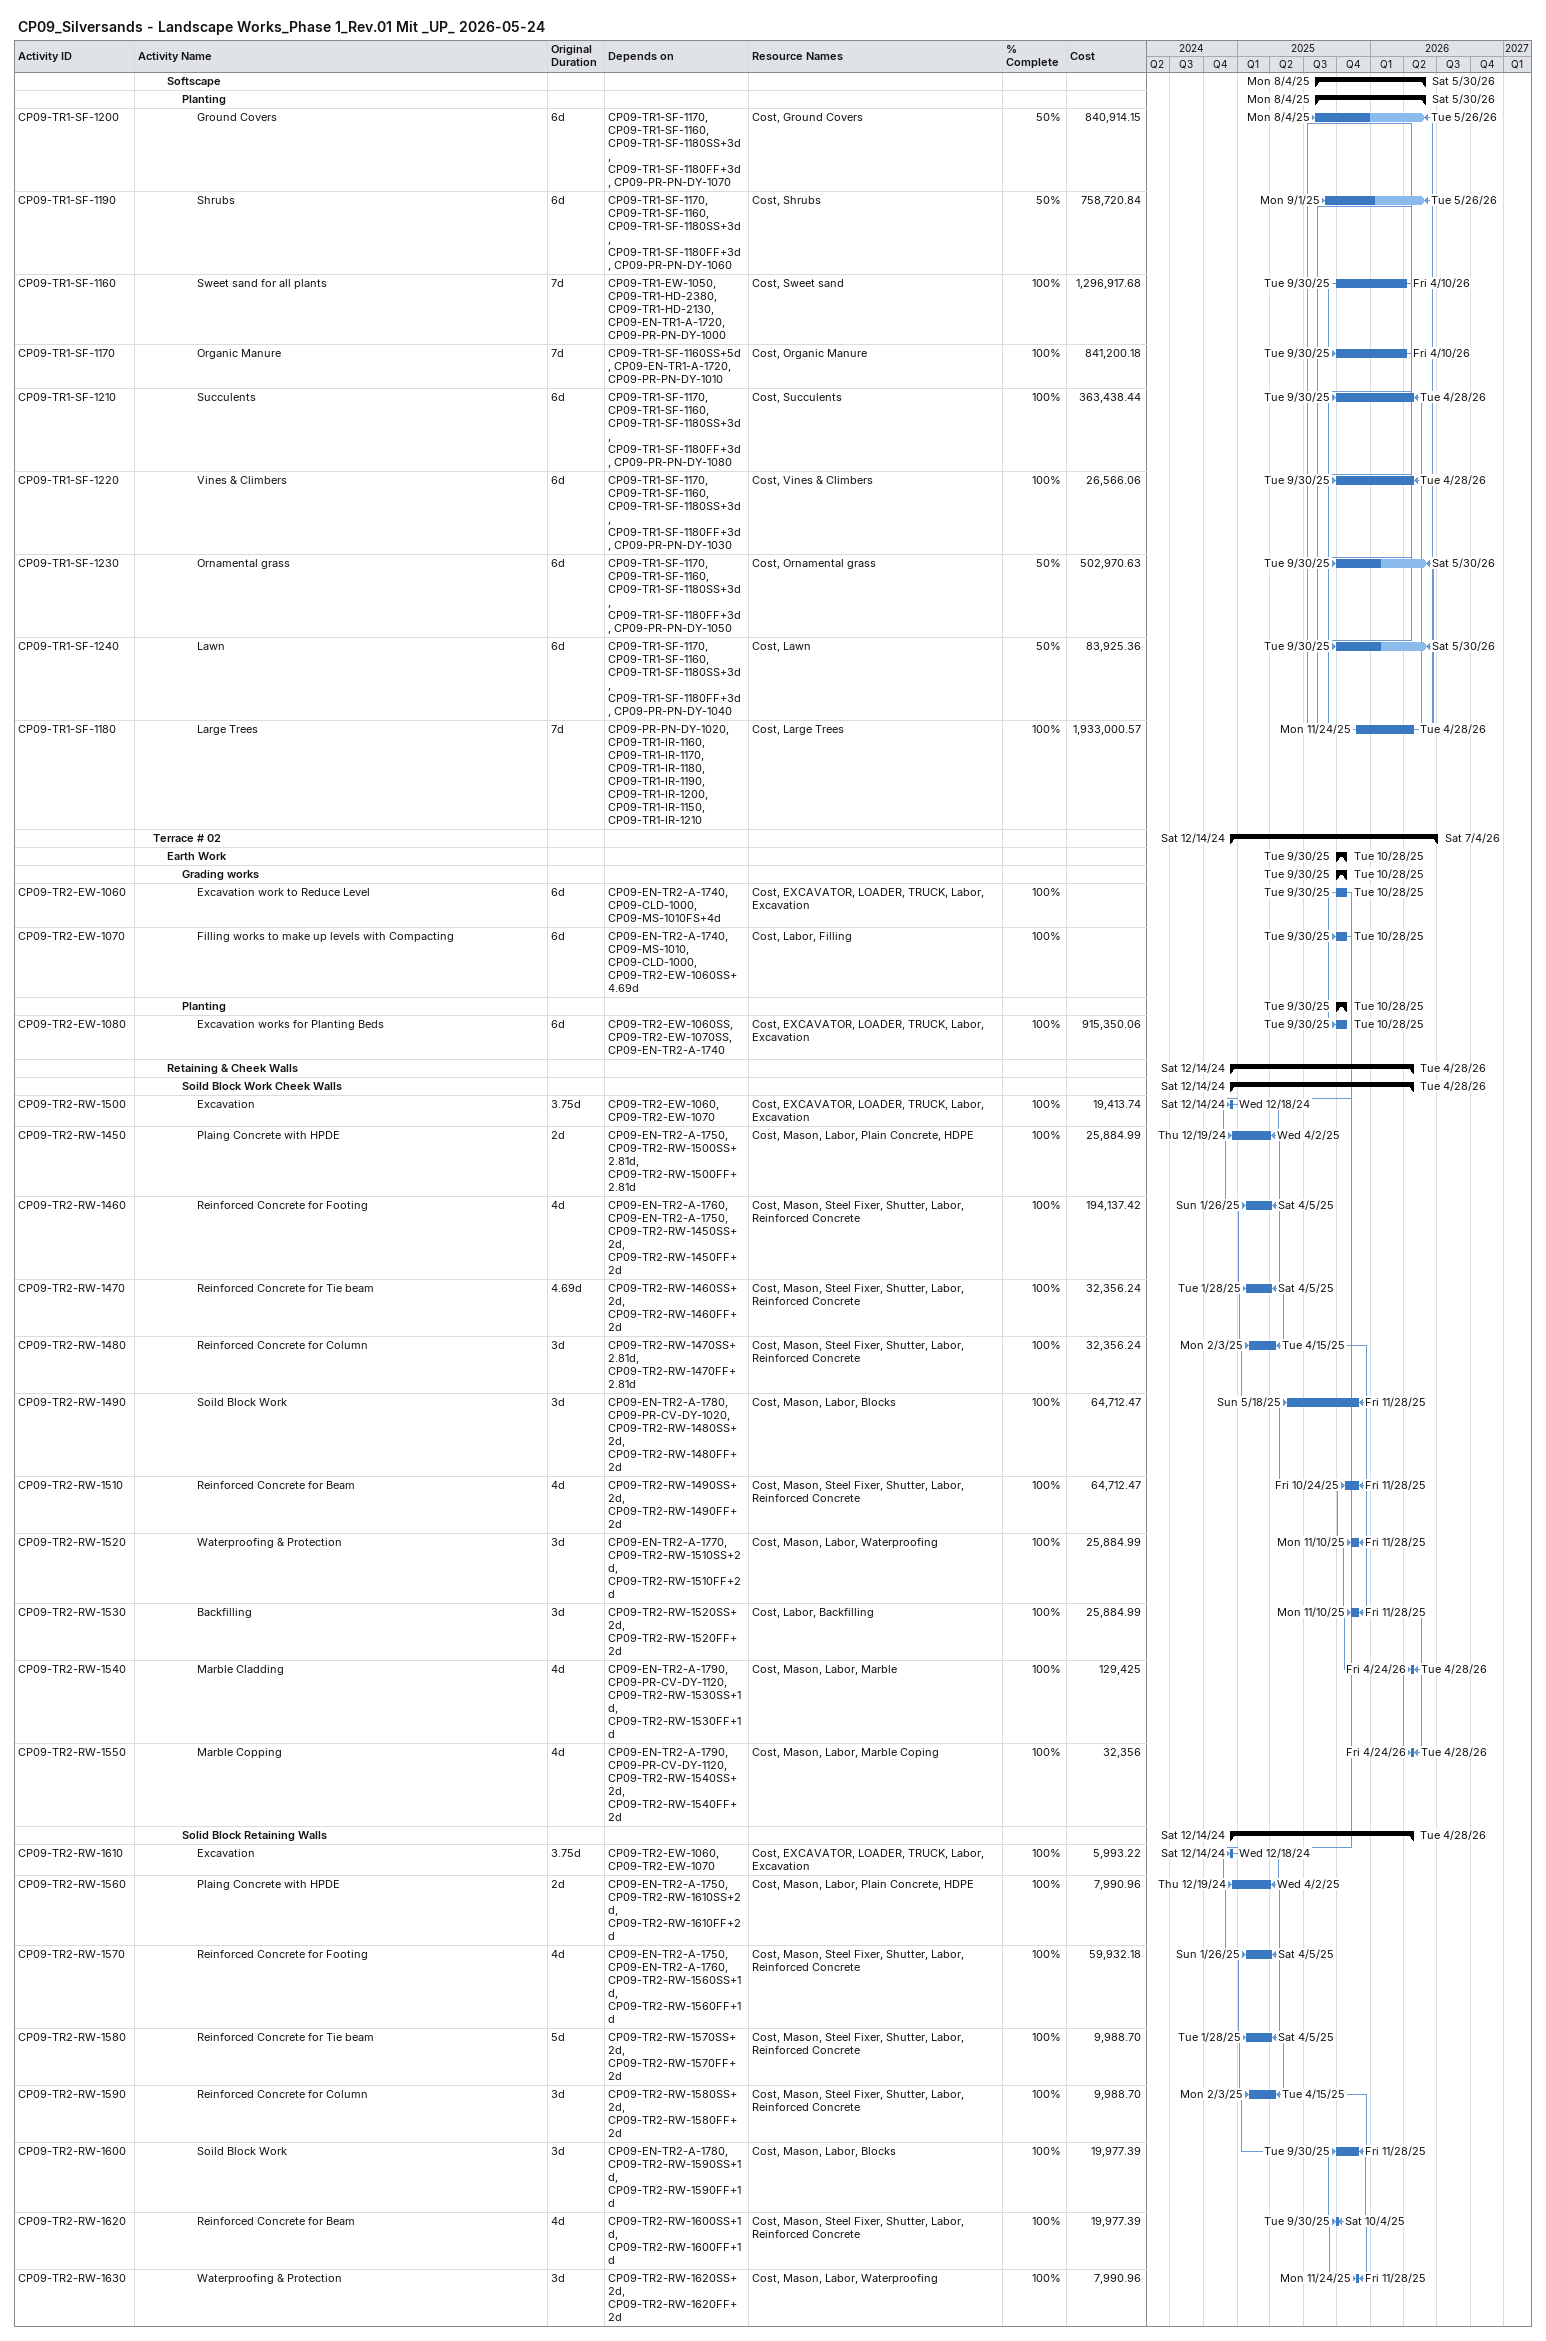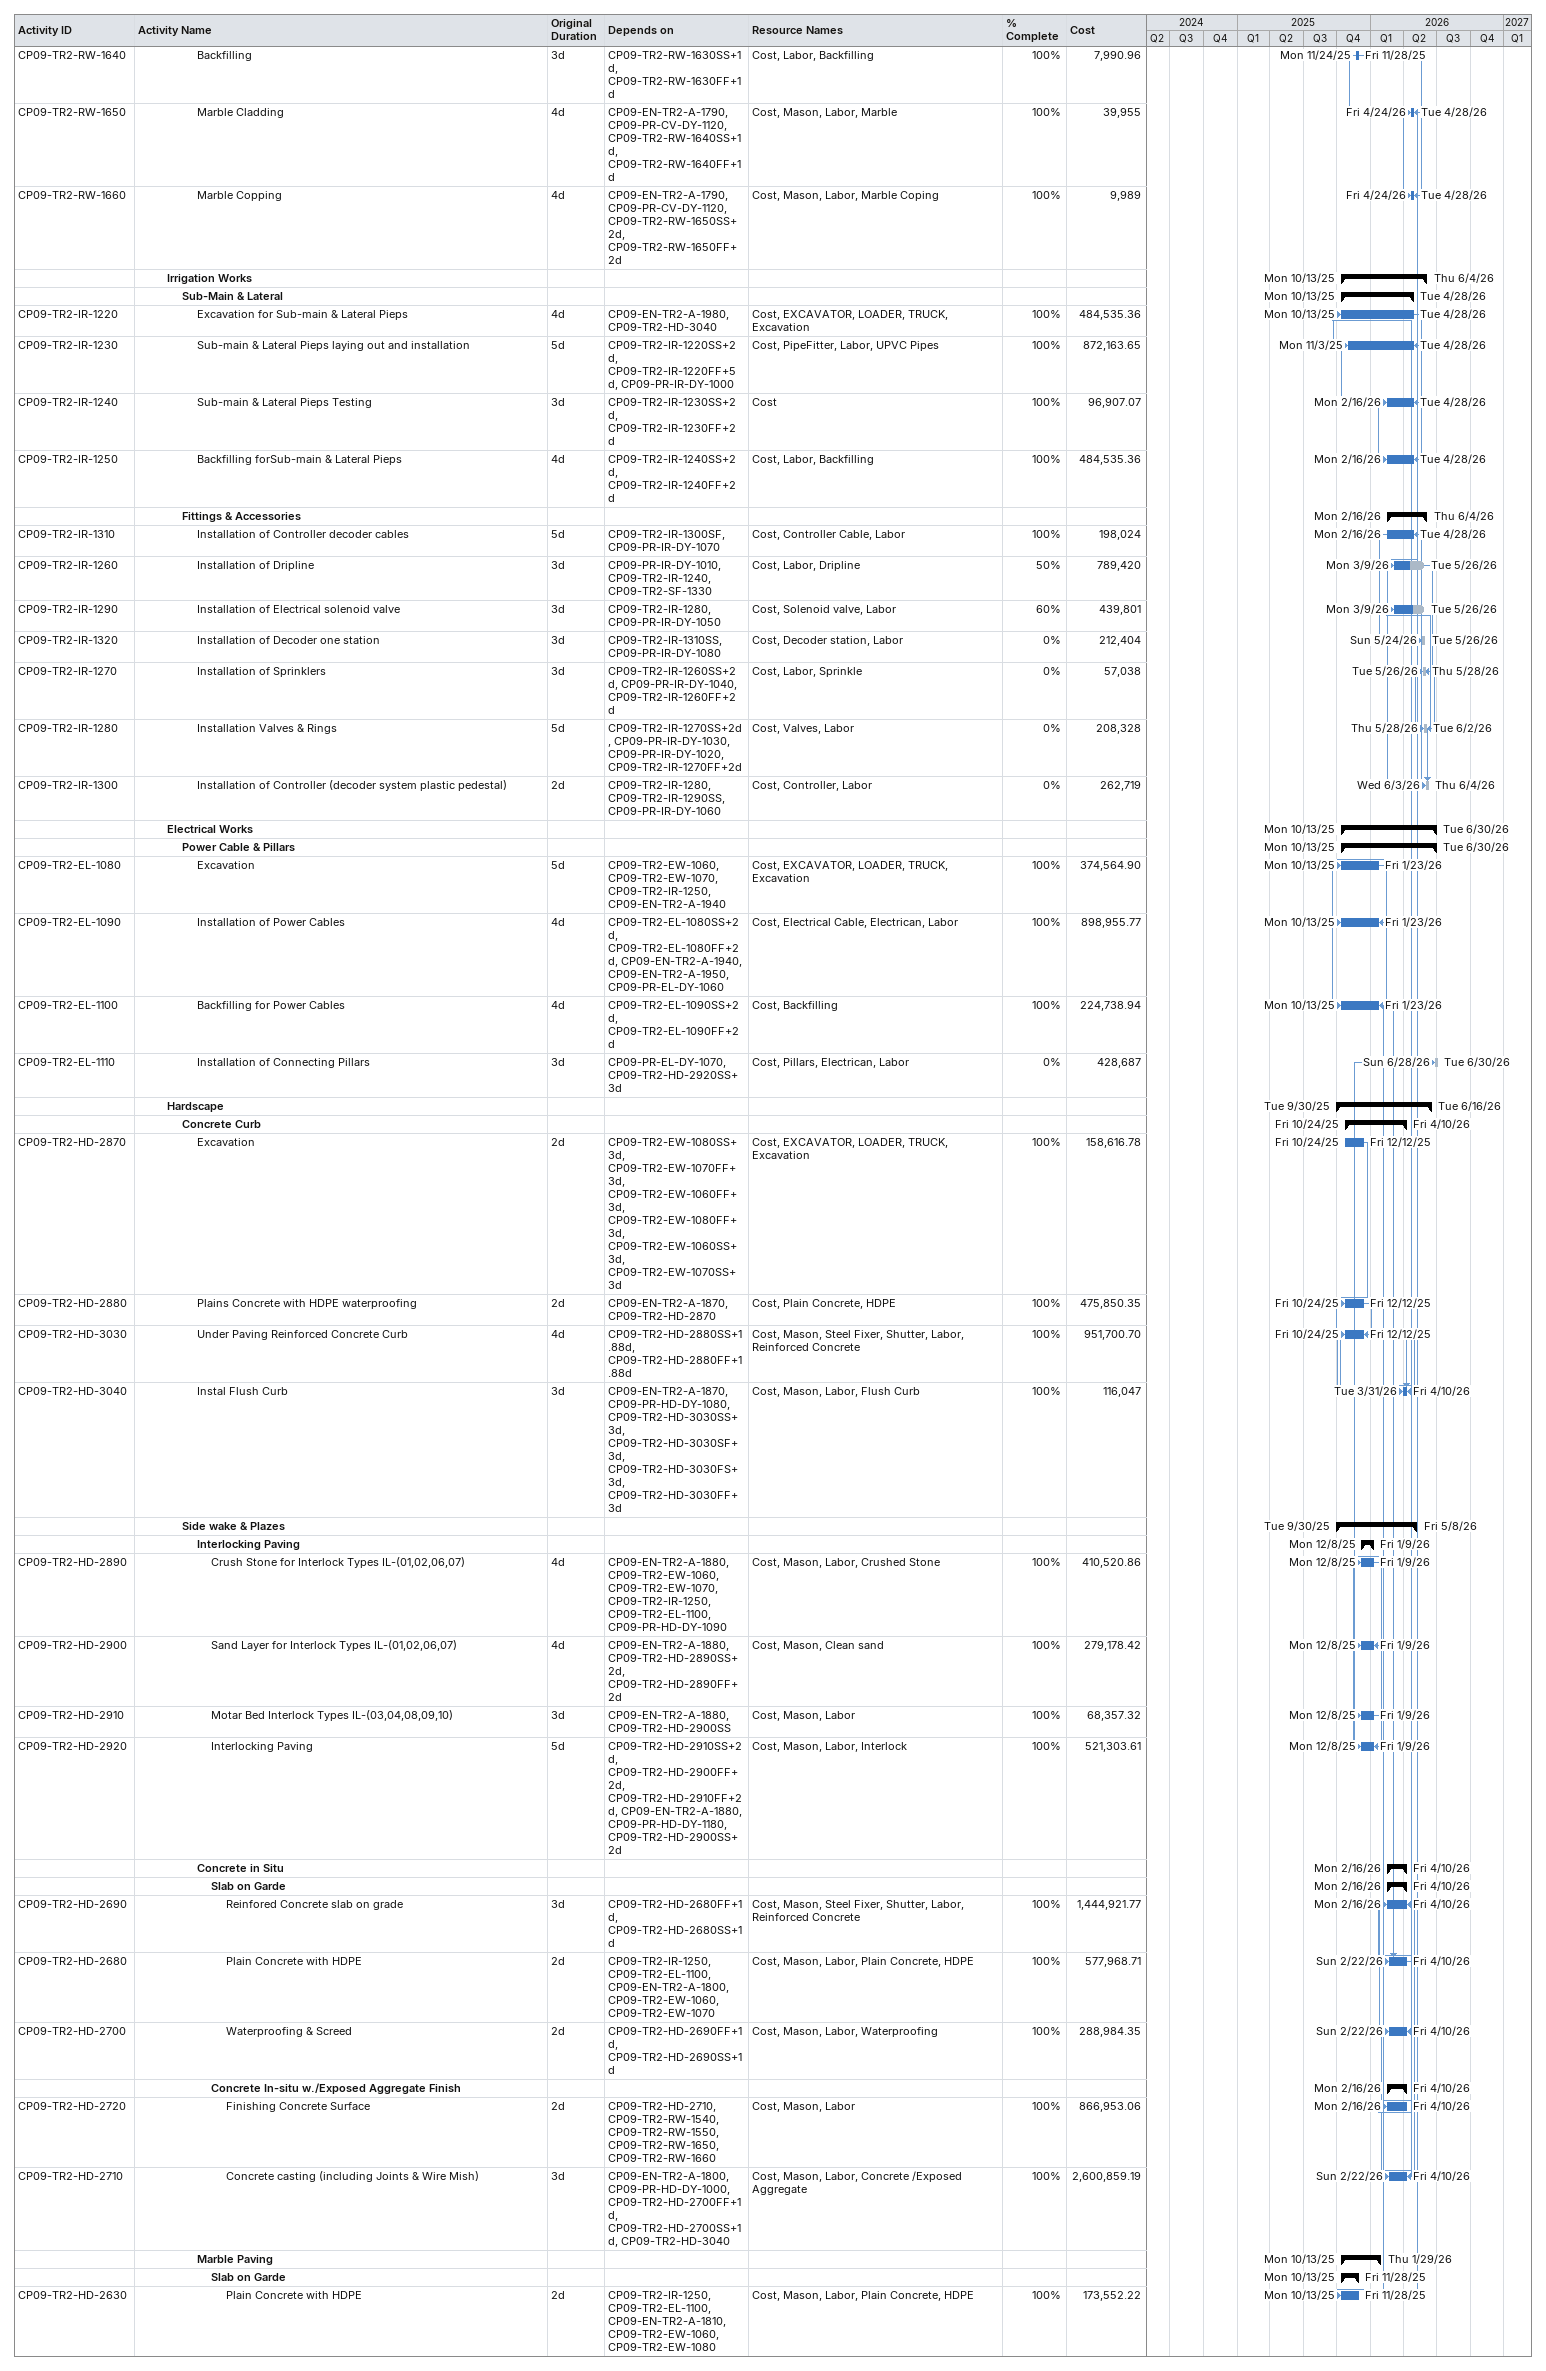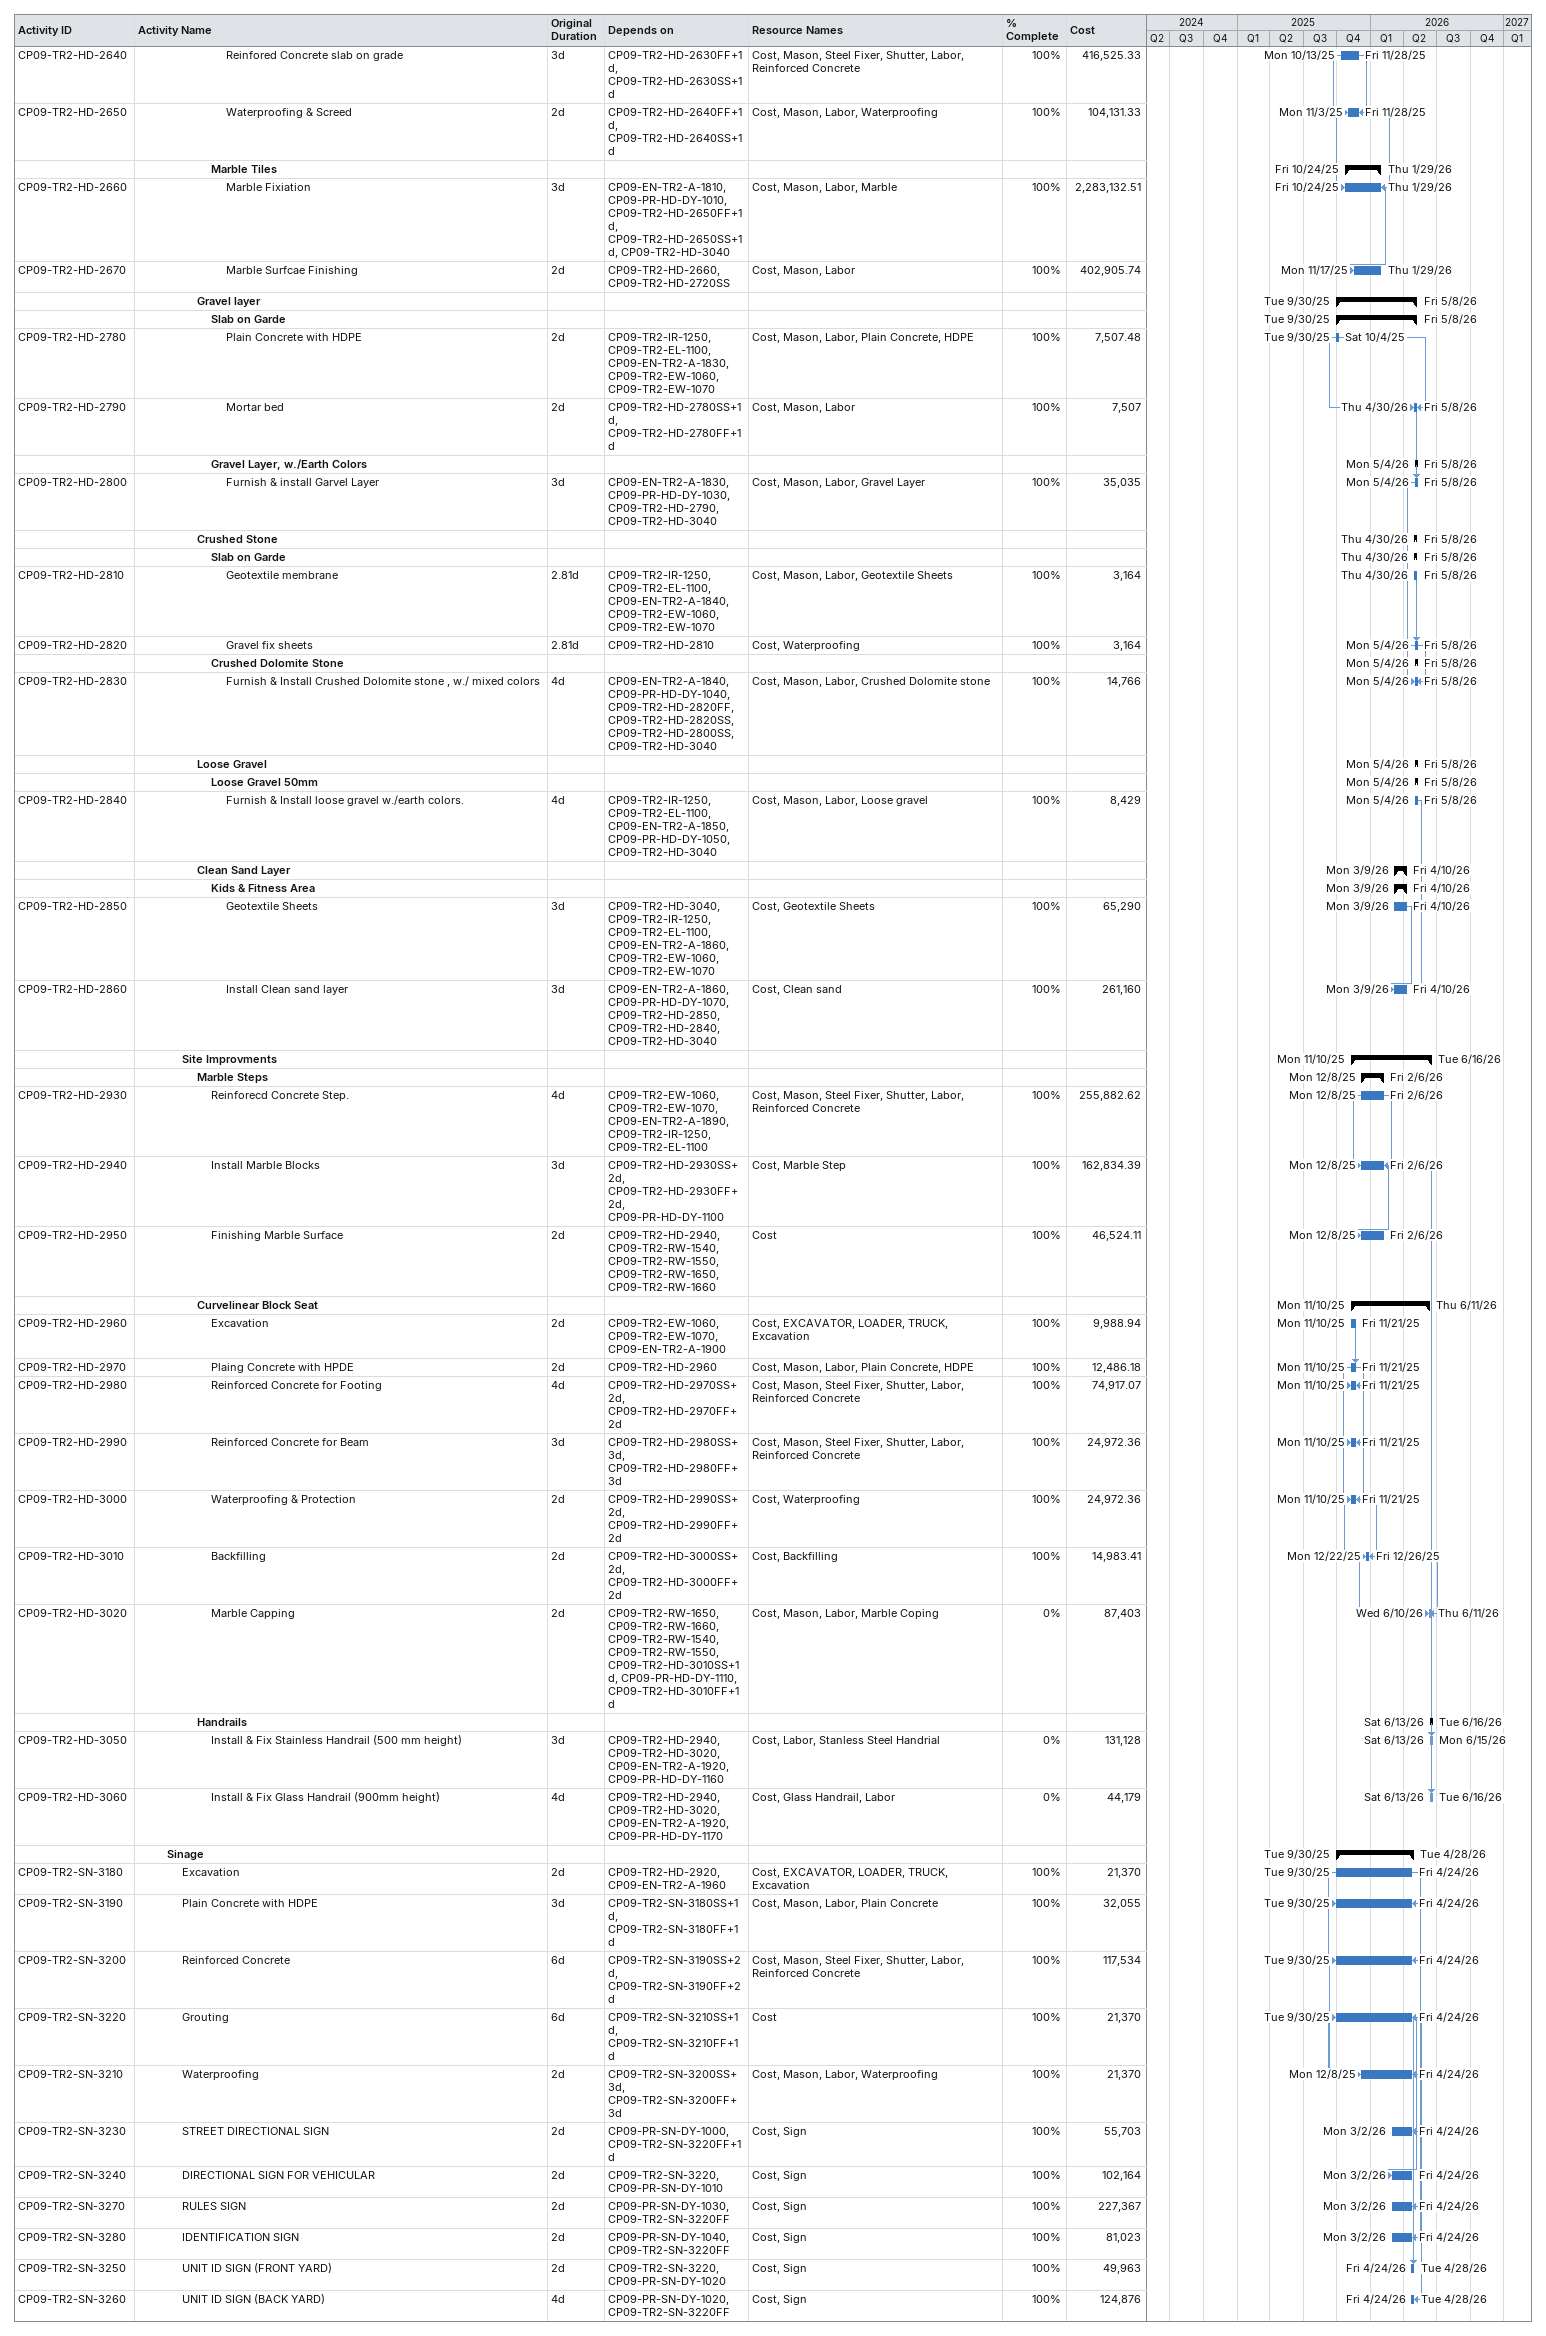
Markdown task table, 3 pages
CP09_Silversands - Landscape Works_Phase 1_Rev.01 Mit _UP_ 2026-05-24

| ID | Level | Task | Original duration | Start | Finish | Predecessors | Resources | % complete | Cost |
|---|---|---|---|---|---|---|---|---|---|
|  | 3 | **Softscape** |  | 2025-08-04 | 2026-05-30 |  |  |  |  |
|  | 4 | **Planting** |  | 2025-08-04 | 2026-05-30 |  |  |  |  |
| CP09-TR1-SF-1200 | 5 | Ground Covers | 6d | 2025-08-04 | 2026-05-26 | CP09-TR1-SF-1170, CP09-TR1-SF-1160, CP09-TR1-SF-1180SS+3d, CP09-TR1-SF-1180FF+3d, CP09-PR-PN-DY-1070 | Cost, Ground Covers | 50 | 840914.15 |
| CP09-TR1-SF-1190 | 5 | Shrubs | 6d | 2025-09-01 | 2026-05-26 | CP09-TR1-SF-1170, CP09-TR1-SF-1160, CP09-TR1-SF-1180SS+3d, CP09-TR1-SF-1180FF+3d, CP09-PR-PN-DY-1060 | Cost, Shrubs | 50 | 758720.84 |
| CP09-TR1-SF-1160 | 5 | Sweet sand for all plants | 7d | 2025-09-30 | 2026-04-10 | CP09-TR1-EW-1050, CP09-TR1-HD-2380, CP09-TR1-HD-2130, CP09-EN-TR1-A-1720, CP09-PR-PN-DY-1000 | Cost, Sweet sand | 100 | 1296917.68 |
| CP09-TR1-SF-1170 | 5 | Organic Manure | 7d | 2025-09-30 | 2026-04-10 | CP09-TR1-SF-1160SS+5d, CP09-EN-TR1-A-1720, CP09-PR-PN-DY-1010 | Cost, Organic Manure | 100 | 841200.18 |
| CP09-TR1-SF-1210 | 5 | Succulents | 6d | 2025-09-30 | 2026-04-28 | CP09-TR1-SF-1170, CP09-TR1-SF-1160, CP09-TR1-SF-1180SS+3d, CP09-TR1-SF-1180FF+3d, CP09-PR-PN-DY-1080 | Cost, Succulents | 100 | 363438.44 |
| CP09-TR1-SF-1220 | 5 | Vines & Climbers | 6d | 2025-09-30 | 2026-04-28 | CP09-TR1-SF-1170, CP09-TR1-SF-1160, CP09-TR1-SF-1180SS+3d, CP09-TR1-SF-1180FF+3d, CP09-PR-PN-DY-1030 | Cost, Vines & Climbers | 100 | 26566.06 |
| CP09-TR1-SF-1230 | 5 | Ornamental grass | 6d | 2025-09-30 | 2026-05-30 | CP09-TR1-SF-1170, CP09-TR1-SF-1160, CP09-TR1-SF-1180SS+3d, CP09-TR1-SF-1180FF+3d, CP09-PR-PN-DY-1050 | Cost, Ornamental grass | 50 | 502970.63 |
| CP09-TR1-SF-1240 | 5 | Lawn | 6d | 2025-09-30 | 2026-05-30 | CP09-TR1-SF-1170, CP09-TR1-SF-1160, CP09-TR1-SF-1180SS+3d, CP09-TR1-SF-1180FF+3d, CP09-PR-PN-DY-1040 | Cost, Lawn | 50 | 83925.36 |
| CP09-TR1-SF-1180 | 5 | Large Trees | 7d | 2025-11-24 | 2026-04-28 | CP09-PR-PN-DY-1020, CP09-TR1-IR-1160, CP09-TR1-IR-1170, CP09-TR1-IR-1180, CP09-TR1-IR-1190, CP09-TR1-IR-1200, CP09-TR1-IR-1150, CP09-TR1-IR-1210 | Cost, Large Trees | 100 | 1933000.57 |
|  | 2 | **Terrace # 02** |  | 2024-12-14 | 2026-07-04 |  |  |  |  |
|  | 3 | **Earth Work** |  | 2025-09-30 | 2025-10-28 |  |  |  |  |
|  | 4 | **Grading works** |  | 2025-09-30 | 2025-10-28 |  |  |  |  |
| CP09-TR2-EW-1060 | 5 | Excavation work to Reduce Level | 6d | 2025-09-30 | 2025-10-28 | CP09-EN-TR2-A-1740, CP09-CLD-1000, CP09-MS-1010FS+4d | Cost, EXCAVATOR, LOADER, TRUCK, Labor, Excavation | 100 |  |
| CP09-TR2-EW-1070 | 5 | Filling works to make up levels with Compacting | 6d | 2025-09-30 | 2025-10-28 | CP09-EN-TR2-A-1740, CP09-MS-1010, CP09-CLD-1000, CP09-TR2-EW-1060SS+4.69d | Cost, Labor, Filling | 100 |  |
|  | 4 | **Planting** |  | 2025-09-30 | 2025-10-28 |  |  |  |  |
| CP09-TR2-EW-1080 | 5 | Excavation works for Planting Beds | 6d | 2025-09-30 | 2025-10-28 | CP09-TR2-EW-1060SS, CP09-TR2-EW-1070SS, CP09-EN-TR2-A-1740 | Cost, EXCAVATOR, LOADER, TRUCK, Labor, Excavation | 100 | 915350.06 |
|  | 3 | **Retaining & Cheek Walls** |  | 2024-12-14 | 2026-04-28 |  |  |  |  |
|  | 4 | **Soild Block Work Cheek Walls** |  | 2024-12-14 | 2026-04-28 |  |  |  |  |
| CP09-TR2-RW-1500 | 5 | Excavation | 3.75d | 2024-12-14 | 2024-12-18 | CP09-TR2-EW-1060, CP09-TR2-EW-1070 | Cost, EXCAVATOR, LOADER, TRUCK, Labor, Excavation | 100 | 19413.74 |
| CP09-TR2-RW-1450 | 5 | Plaing Concrete with HPDE | 2d | 2024-12-19 | 2025-04-02 | CP09-EN-TR2-A-1750, CP09-TR2-RW-1500SS+2.81d, CP09-TR2-RW-1500FF+2.81d | Cost, Mason, Labor, Plain Concrete, HDPE | 100 | 25884.99 |
| CP09-TR2-RW-1460 | 5 | Reinforced Concrete for Footing | 4d | 2025-01-26 | 2025-04-05 | CP09-EN-TR2-A-1760, CP09-EN-TR2-A-1750, CP09-TR2-RW-1450SS+2d, CP09-TR2-RW-1450FF+2d | Cost, Mason, Steel Fixer, Shutter, Labor, Reinforced Concrete | 100 | 194137.42 |
| CP09-TR2-RW-1470 | 5 | Reinforced Concrete for Tie beam | 4.69d | 2025-01-28 | 2025-04-05 | CP09-TR2-RW-1460SS+2d, CP09-TR2-RW-1460FF+2d | Cost, Mason, Steel Fixer, Shutter, Labor, Reinforced Concrete | 100 | 32356.24 |
| CP09-TR2-RW-1480 | 5 | Reinforced Concrete for Column | 3d | 2025-02-03 | 2025-04-15 | CP09-TR2-RW-1470SS+2.81d, CP09-TR2-RW-1470FF+2.81d | Cost, Mason, Steel Fixer, Shutter, Labor, Reinforced Concrete | 100 | 32356.24 |
| CP09-TR2-RW-1490 | 5 | Soild Block Work | 3d | 2025-05-18 | 2025-11-28 | CP09-EN-TR2-A-1780, CP09-PR-CV-DY-1020, CP09-TR2-RW-1480SS+2d, CP09-TR2-RW-1480FF+2d | Cost, Mason, Labor, Blocks | 100 | 64712.47 |
| CP09-TR2-RW-1510 | 5 | Reinforced Concrete for Beam | 4d | 2025-10-24 | 2025-11-28 | CP09-TR2-RW-1490SS+2d, CP09-TR2-RW-1490FF+2d | Cost, Mason, Steel Fixer, Shutter, Labor, Reinforced Concrete | 100 | 64712.47 |
| CP09-TR2-RW-1520 | 5 | Waterproofing & Protection | 3d | 2025-11-10 | 2025-11-28 | CP09-EN-TR2-A-1770, CP09-TR2-RW-1510SS+2d, CP09-TR2-RW-1510FF+2d | Cost, Mason, Labor, Waterproofing | 100 | 25884.99 |
| CP09-TR2-RW-1530 | 5 | Backfilling | 3d | 2025-11-10 | 2025-11-28 | CP09-TR2-RW-1520SS+2d, CP09-TR2-RW-1520FF+2d | Cost, Labor, Backfilling | 100 | 25884.99 |
| CP09-TR2-RW-1540 | 5 | Marble Cladding | 4d | 2026-04-24 | 2026-04-28 | CP09-EN-TR2-A-1790, CP09-PR-CV-DY-1120, CP09-TR2-RW-1530SS+1d, CP09-TR2-RW-1530FF+1d | Cost, Mason, Labor, Marble | 100 | 129425 |
| CP09-TR2-RW-1550 | 5 | Marble Copping | 4d | 2026-04-24 | 2026-04-28 | CP09-EN-TR2-A-1790, CP09-PR-CV-DY-1120, CP09-TR2-RW-1540SS+2d, CP09-TR2-RW-1540FF+2d | Cost, Mason, Labor, Marble Coping | 100 | 32356 |
|  | 4 | **Solid Block Retaining Walls** |  | 2024-12-14 | 2026-04-28 |  |  |  |  |
| CP09-TR2-RW-1610 | 5 | Excavation | 3.75d | 2024-12-14 | 2024-12-18 | CP09-TR2-EW-1060, CP09-TR2-EW-1070 | Cost, EXCAVATOR, LOADER, TRUCK, Labor, Excavation | 100 | 5993.22 |
| CP09-TR2-RW-1560 | 5 | Plaing Concrete with HPDE | 2d | 2024-12-19 | 2025-04-02 | CP09-EN-TR2-A-1750, CP09-TR2-RW-1610SS+2d, CP09-TR2-RW-1610FF+2d | Cost, Mason, Labor, Plain Concrete, HDPE | 100 | 7990.96 |
| CP09-TR2-RW-1570 | 5 | Reinforced Concrete for Footing | 4d | 2025-01-26 | 2025-04-05 | CP09-EN-TR2-A-1750, CP09-EN-TR2-A-1760, CP09-TR2-RW-1560SS+1d, CP09-TR2-RW-1560FF+1d | Cost, Mason, Steel Fixer, Shutter, Labor, Reinforced Concrete | 100 | 59932.18 |
| CP09-TR2-RW-1580 | 5 | Reinforced Concrete for Tie beam | 5d | 2025-01-28 | 2025-04-05 | CP09-TR2-RW-1570SS+2d, CP09-TR2-RW-1570FF+2d | Cost, Mason, Steel Fixer, Shutter, Labor, Reinforced Concrete | 100 | 9988.70 |
| CP09-TR2-RW-1590 | 5 | Reinforced Concrete for Column | 3d | 2025-02-03 | 2025-04-15 | CP09-TR2-RW-1580SS+2d, CP09-TR2-RW-1580FF+2d | Cost, Mason, Steel Fixer, Shutter, Labor, Reinforced Concrete | 100 | 9988.70 |
| CP09-TR2-RW-1600 | 5 | Soild Block Work | 3d | 2025-09-30 | 2025-11-28 | CP09-EN-TR2-A-1780, CP09-TR2-RW-1590SS+1d, CP09-TR2-RW-1590FF+1d | Cost, Mason, Labor, Blocks | 100 | 19977.39 |
| CP09-TR2-RW-1620 | 5 | Reinforced Concrete for Beam | 4d | 2025-09-30 | 2025-10-04 | CP09-TR2-RW-1600SS+1d, CP09-TR2-RW-1600FF+1d | Cost, Mason, Steel Fixer, Shutter, Labor, Reinforced Concrete | 100 | 19977.39 |
| CP09-TR2-RW-1630 | 5 | Waterproofing & Protection | 3d | 2025-11-24 | 2025-11-28 | CP09-TR2-RW-1620SS+2d, CP09-TR2-RW-1620FF+2d | Cost, Mason, Labor, Waterproofing | 100 | 7990.96 |
| CP09-TR2-RW-1640 | 5 | Backfilling | 3d | 2025-11-24 | 2025-11-28 | CP09-TR2-RW-1630SS+1d, CP09-TR2-RW-1630FF+1d | Cost, Labor, Backfilling | 100 | 7990.96 |
| CP09-TR2-RW-1650 | 5 | Marble Cladding | 4d | 2026-04-24 | 2026-04-28 | CP09-EN-TR2-A-1790, CP09-PR-CV-DY-1120, CP09-TR2-RW-1640SS+1d, CP09-TR2-RW-1640FF+1d | Cost, Mason, Labor, Marble | 100 | 39955 |
| CP09-TR2-RW-1660 | 5 | Marble Copping | 4d | 2026-04-24 | 2026-04-28 | CP09-EN-TR2-A-1790, CP09-PR-CV-DY-1120, CP09-TR2-RW-1650SS+2d, CP09-TR2-RW-1650FF+2d | Cost, Mason, Labor, Marble Coping | 100 | 9989 |
|  | 3 | **Irrigation Works** |  | 2025-10-13 | 2026-06-04 |  |  |  |  |
|  | 4 | **Sub-Main & Lateral** |  | 2025-10-13 | 2026-04-28 |  |  |  |  |
| CP09-TR2-IR-1220 | 5 | Excavation for Sub-main & Lateral Pieps | 4d | 2025-10-13 | 2026-04-28 | CP09-EN-TR2-A-1980, CP09-TR2-HD-3040 | Cost, EXCAVATOR, LOADER, TRUCK, Excavation | 100 | 484535.36 |
| CP09-TR2-IR-1230 | 5 | Sub-main & Lateral Pieps laying out and installation | 5d | 2025-11-03 | 2026-04-28 | CP09-TR2-IR-1220SS+2d, CP09-TR2-IR-1220FF+5d, CP09-PR-IR-DY-1000 | Cost, PipeFitter, Labor, UPVC Pipes | 100 | 872163.65 |
| CP09-TR2-IR-1240 | 5 | Sub-main & Lateral Pieps Testing | 3d | 2026-02-16 | 2026-04-28 | CP09-TR2-IR-1230SS+2d, CP09-TR2-IR-1230FF+2d | Cost | 100 | 96907.07 |
| CP09-TR2-IR-1250 | 5 | Backfilling forSub-main & Lateral Pieps | 4d | 2026-02-16 | 2026-04-28 | CP09-TR2-IR-1240SS+2d, CP09-TR2-IR-1240FF+2d | Cost, Labor, Backfilling | 100 | 484535.36 |
|  | 4 | **Fittings & Accessories** |  | 2026-02-16 | 2026-06-04 |  |  |  |  |
| CP09-TR2-IR-1310 | 5 | Installation of Controller decoder cables | 5d | 2026-02-16 | 2026-04-28 | CP09-TR2-IR-1300SF, CP09-PR-IR-DY-1070 | Cost, Controller Cable, Labor | 100 | 198024 |
| CP09-TR2-IR-1260 | 5 | Installation of Dripline | 3d | 2026-03-09 | 2026-05-26 | CP09-PR-IR-DY-1010, CP09-TR2-IR-1240, CP09-TR2-SF-1330 | Cost, Labor, Dripline | 50 | 789420 |
| CP09-TR2-IR-1290 | 5 | Installation of Electrical solenoid valve | 3d | 2026-03-09 | 2026-05-26 | CP09-TR2-IR-1280, CP09-PR-IR-DY-1050 | Cost, Solenoid valve, Labor | 60 | 439801 |
| CP09-TR2-IR-1320 | 5 | Installation of Decoder one station | 3d | 2026-05-24 | 2026-05-26 | CP09-TR2-IR-1310SS, CP09-PR-IR-DY-1080 | Cost, Decoder station, Labor | 0 | 212404 |
| CP09-TR2-IR-1270 | 5 | Installation of Sprinklers | 3d | 2026-05-26 | 2026-05-28 | CP09-TR2-IR-1260SS+2d, CP09-PR-IR-DY-1040, CP09-TR2-IR-1260FF+2d | Cost, Labor, Sprinkle | 0 | 57038 |
| CP09-TR2-IR-1280 | 5 | Installation Valves & Rings | 5d | 2026-05-28 | 2026-06-02 | CP09-TR2-IR-1270SS+2d, CP09-PR-IR-DY-1030, CP09-PR-IR-DY-1020, CP09-TR2-IR-1270FF+2d | Cost, Valves, Labor | 0 | 208328 |
| CP09-TR2-IR-1300 | 5 | Installation of Controller (decoder system plastic pedestal) | 2d | 2026-06-03 | 2026-06-04 | CP09-TR2-IR-1280, CP09-TR2-IR-1290SS, CP09-PR-IR-DY-1060 | Cost, Controller, Labor | 0 | 262719 |
|  | 3 | **Electrical Works** |  | 2025-10-13 | 2026-06-30 |  |  |  |  |
|  | 4 | **Power Cable & Pillars** |  | 2025-10-13 | 2026-06-30 |  |  |  |  |
| CP09-TR2-EL-1080 | 5 | Excavation | 5d | 2025-10-13 | 2026-01-23 | CP09-TR2-EW-1060, CP09-TR2-EW-1070, CP09-TR2-IR-1250, CP09-EN-TR2-A-1940 | Cost, EXCAVATOR, LOADER, TRUCK, Excavation | 100 | 374564.90 |
| CP09-TR2-EL-1090 | 5 | Installation of Power Cables | 4d | 2025-10-13 | 2026-01-23 | CP09-TR2-EL-1080SS+2d, CP09-TR2-EL-1080FF+2d, CP09-EN-TR2-A-1940, CP09-EN-TR2-A-1950, CP09-PR-EL-DY-1060 | Cost, Electrical Cable, Electrican, Labor | 100 | 898955.77 |
| CP09-TR2-EL-1100 | 5 | Backfilling for Power Cables | 4d | 2025-10-13 | 2026-01-23 | CP09-TR2-EL-1090SS+2d, CP09-TR2-EL-1090FF+2d | Cost, Backfilling | 100 | 224738.94 |
| CP09-TR2-EL-1110 | 5 | Installation of Connecting Pillars | 3d | 2026-06-28 | 2026-06-30 | CP09-PR-EL-DY-1070, CP09-TR2-HD-2920SS+3d | Cost, Pillars, Electrican, Labor | 0 | 428687 |
|  | 3 | **Hardscape** |  | 2025-09-30 | 2026-06-16 |  |  |  |  |
|  | 4 | **Concrete Curb** |  | 2025-10-24 | 2026-04-10 |  |  |  |  |
| CP09-TR2-HD-2870 | 5 | Excavation | 2d | 2025-10-24 | 2025-12-12 | CP09-TR2-EW-1080SS+3d, CP09-TR2-EW-1070FF+3d, CP09-TR2-EW-1060FF+3d, CP09-TR2-EW-1080FF+3d, CP09-TR2-EW-1060SS+3d, CP09-TR2-EW-1070SS+3d | Cost, EXCAVATOR, LOADER, TRUCK, Excavation | 100 | 158616.78 |
| CP09-TR2-HD-2880 | 5 | Plains Concrete with HDPE waterproofing | 2d | 2025-10-24 | 2025-12-12 | CP09-EN-TR2-A-1870, CP09-TR2-HD-2870 | Cost, Plain Concrete, HDPE | 100 | 475850.35 |
| CP09-TR2-HD-3030 | 5 | Under Paving Reinforced Concrete Curb | 4d | 2025-10-24 | 2025-12-12 | CP09-TR2-HD-2880SS+1.88d, CP09-TR2-HD-2880FF+1.88d | Cost, Mason, Steel Fixer, Shutter, Labor, Reinforced Concrete | 100 | 951700.70 |
| CP09-TR2-HD-3040 | 5 | Instal Flush Curb | 3d | 2026-03-31 | 2026-04-10 | CP09-EN-TR2-A-1870, CP09-PR-HD-DY-1080, CP09-TR2-HD-3030SS+3d, CP09-TR2-HD-3030SF+3d, CP09-TR2-HD-3030FS+3d, CP09-TR2-HD-3030FF+3d | Cost, Mason, Labor, Flush Curb | 100 | 116047 |
|  | 4 | **Side wake & Plazes** |  | 2025-09-30 | 2026-05-08 |  |  |  |  |
|  | 5 | **Interlocking Paving** |  | 2025-12-08 | 2026-01-09 |  |  |  |  |
| CP09-TR2-HD-2890 | 6 | Crush Stone for Interlock Types IL-(01,02,06,07) | 4d | 2025-12-08 | 2026-01-09 | CP09-EN-TR2-A-1880, CP09-TR2-EW-1060, CP09-TR2-EW-1070, CP09-TR2-IR-1250, CP09-TR2-EL-1100, CP09-PR-HD-DY-1090 | Cost, Mason, Labor, Crushed Stone | 100 | 410520.86 |
| CP09-TR2-HD-2900 | 6 | Sand Layer for Interlock Types IL-(01,02,06,07) | 4d | 2025-12-08 | 2026-01-09 | CP09-EN-TR2-A-1880, CP09-TR2-HD-2890SS+2d, CP09-TR2-HD-2890FF+2d | Cost, Mason, Clean sand | 100 | 279178.42 |
| CP09-TR2-HD-2910 | 6 | Motar Bed Interlock Types IL-(03,04,08,09,10) | 3d | 2025-12-08 | 2026-01-09 | CP09-EN-TR2-A-1880, CP09-TR2-HD-2900SS | Cost, Mason, Labor | 100 | 68357.32 |
| CP09-TR2-HD-2920 | 6 | Interlocking Paving | 5d | 2025-12-08 | 2026-01-09 | CP09-TR2-HD-2910SS+2d, CP09-TR2-HD-2900FF+2d, CP09-TR2-HD-2910FF+2d, CP09-EN-TR2-A-1880, CP09-PR-HD-DY-1180, CP09-TR2-HD-2900SS+2d | Cost, Mason, Labor, Interlock | 100 | 521303.61 |
|  | 5 | **Concrete in Situ** |  | 2026-02-16 | 2026-04-10 |  |  |  |  |
|  | 6 | **Slab on Garde** |  | 2026-02-16 | 2026-04-10 |  |  |  |  |
| CP09-TR2-HD-2690 | 7 | Reinfored Concrete slab on grade | 3d | 2026-02-16 | 2026-04-10 | CP09-TR2-HD-2680FF+1d, CP09-TR2-HD-2680SS+1d | Cost, Mason, Steel Fixer, Shutter, Labor, Reinforced Concrete | 100 | 1444921.77 |
| CP09-TR2-HD-2680 | 7 | Plain Concrete with HDPE | 2d | 2026-02-22 | 2026-04-10 | CP09-TR2-IR-1250, CP09-TR2-EL-1100, CP09-EN-TR2-A-1800, CP09-TR2-EW-1060, CP09-TR2-EW-1070 | Cost, Mason, Labor, Plain Concrete, HDPE | 100 | 577968.71 |
| CP09-TR2-HD-2700 | 7 | Waterproofing & Screed | 2d | 2026-02-22 | 2026-04-10 | CP09-TR2-HD-2690FF+1d, CP09-TR2-HD-2690SS+1d | Cost, Mason, Labor, Waterproofing | 100 | 288984.35 |
|  | 6 | **Concrete In-situ w./Exposed Aggregate Finish** |  | 2026-02-16 | 2026-04-10 |  |  |  |  |
| CP09-TR2-HD-2720 | 7 | Finishing Concrete Surface | 2d | 2026-02-16 | 2026-04-10 | CP09-TR2-HD-2710, CP09-TR2-RW-1540, CP09-TR2-RW-1550, CP09-TR2-RW-1650, CP09-TR2-RW-1660 | Cost, Mason, Labor | 100 | 866953.06 |
| CP09-TR2-HD-2710 | 7 | Concrete casting (including Joints & Wire Mish) | 3d | 2026-02-22 | 2026-04-10 | CP09-EN-TR2-A-1800, CP09-PR-HD-DY-1000, CP09-TR2-HD-2700FF+1d, CP09-TR2-HD-2700SS+1d, CP09-TR2-HD-3040 | Cost, Mason, Labor, Concrete /Exposed Aggregate | 100 | 2600859.19 |
|  | 5 | **Marble Paving** |  | 2025-10-13 | 2026-01-29 |  |  |  |  |
|  | 6 | **Slab on Garde** |  | 2025-10-13 | 2025-11-28 |  |  |  |  |
| CP09-TR2-HD-2630 | 7 | Plain Concrete with HDPE | 2d | 2025-10-13 | 2025-11-28 | CP09-TR2-IR-1250, CP09-TR2-EL-1100, CP09-EN-TR2-A-1810, CP09-TR2-EW-1060, CP09-TR2-EW-1080 | Cost, Mason, Labor, Plain Concrete, HDPE | 100 | 173552.22 |
| CP09-TR2-HD-2640 | 7 | Reinfored Concrete slab on grade | 3d | 2025-10-13 | 2025-11-28 | CP09-TR2-HD-2630FF+1d, CP09-TR2-HD-2630SS+1d | Cost, Mason, Steel Fixer, Shutter, Labor, Reinforced Concrete | 100 | 416525.33 |
| CP09-TR2-HD-2650 | 7 | Waterproofing & Screed | 2d | 2025-11-03 | 2025-11-28 | CP09-TR2-HD-2640FF+1d, CP09-TR2-HD-2640SS+1d | Cost, Mason, Labor, Waterproofing | 100 | 104131.33 |
|  | 6 | **Marble Tiles** |  | 2025-10-24 | 2026-01-29 |  |  |  |  |
| CP09-TR2-HD-2660 | 7 | Marble Fixiation | 3d | 2025-10-24 | 2026-01-29 | CP09-EN-TR2-A-1810, CP09-PR-HD-DY-1010, CP09-TR2-HD-2650FF+1d, CP09-TR2-HD-2650SS+1d, CP09-TR2-HD-3040 | Cost, Mason, Labor, Marble | 100 | 2283132.51 |
| CP09-TR2-HD-2670 | 7 | Marble Surfcae Finishing | 2d | 2025-11-17 | 2026-01-29 | CP09-TR2-HD-2660, CP09-TR2-HD-2720SS | Cost, Mason, Labor | 100 | 402905.74 |
|  | 5 | **Gravel layer** |  | 2025-09-30 | 2026-05-08 |  |  |  |  |
|  | 6 | **Slab on Garde** |  | 2025-09-30 | 2026-05-08 |  |  |  |  |
| CP09-TR2-HD-2780 | 7 | Plain Concrete with HDPE | 2d | 2025-09-30 | 2025-10-04 | CP09-TR2-IR-1250, CP09-TR2-EL-1100, CP09-EN-TR2-A-1830, CP09-TR2-EW-1060, CP09-TR2-EW-1070 | Cost, Mason, Labor, Plain Concrete, HDPE | 100 | 7507.48 |
| CP09-TR2-HD-2790 | 7 | Mortar bed | 2d | 2026-04-30 | 2026-05-08 | CP09-TR2-HD-2780SS+1d, CP09-TR2-HD-2780FF+1d | Cost, Mason, Labor | 100 | 7507 |
|  | 6 | **Gravel Layer, w./Earth Colors** |  | 2026-05-04 | 2026-05-08 |  |  |  |  |
| CP09-TR2-HD-2800 | 7 | Furnish & install Garvel Layer | 3d | 2026-05-04 | 2026-05-08 | CP09-EN-TR2-A-1830, CP09-PR-HD-DY-1030, CP09-TR2-HD-2790, CP09-TR2-HD-3040 | Cost, Mason, Labor, Gravel Layer | 100 | 35035 |
|  | 5 | **Crushed Stone** |  | 2026-04-30 | 2026-05-08 |  |  |  |  |
|  | 6 | **Slab on Garde** |  | 2026-04-30 | 2026-05-08 |  |  |  |  |
| CP09-TR2-HD-2810 | 7 | Geotextile membrane | 2.81d | 2026-04-30 | 2026-05-08 | CP09-TR2-IR-1250, CP09-TR2-EL-1100, CP09-EN-TR2-A-1840, CP09-TR2-EW-1060, CP09-TR2-EW-1070 | Cost, Mason, Labor, Geotextile Sheets | 100 | 3164 |
| CP09-TR2-HD-2820 | 7 | Gravel fix sheets | 2.81d | 2026-05-04 | 2026-05-08 | CP09-TR2-HD-2810 | Cost, Waterproofing | 100 | 3164 |
|  | 6 | **Crushed Dolomite Stone** |  | 2026-05-04 | 2026-05-08 |  |  |  |  |
| CP09-TR2-HD-2830 | 7 | Furnish & Install Crushed Dolomite stone , w./ mixed colors | 4d | 2026-05-04 | 2026-05-08 | CP09-EN-TR2-A-1840, CP09-PR-HD-DY-1040, CP09-TR2-HD-2820FF, CP09-TR2-HD-2820SS, CP09-TR2-HD-2800SS, CP09-TR2-HD-3040 | Cost, Mason, Labor, Crushed Dolomite stone | 100 | 14766 |
|  | 5 | **Loose Gravel** |  | 2026-05-04 | 2026-05-08 |  |  |  |  |
|  | 6 | **Loose Gravel 50mm** |  | 2026-05-04 | 2026-05-08 |  |  |  |  |
| CP09-TR2-HD-2840 | 7 | Furnish & Install loose gravel w./earth colors. | 4d | 2026-05-04 | 2026-05-08 | CP09-TR2-IR-1250, CP09-TR2-EL-1100, CP09-EN-TR2-A-1850, CP09-PR-HD-DY-1050, CP09-TR2-HD-3040 | Cost, Mason, Labor, Loose gravel | 100 | 8429 |
|  | 5 | **Clean Sand Layer** |  | 2026-03-09 | 2026-04-10 |  |  |  |  |
|  | 6 | **Kids & Fitness Area** |  | 2026-03-09 | 2026-04-10 |  |  |  |  |
| CP09-TR2-HD-2850 | 7 | Geotextile Sheets | 3d | 2026-03-09 | 2026-04-10 | CP09-TR2-HD-3040, CP09-TR2-IR-1250, CP09-TR2-EL-1100, CP09-EN-TR2-A-1860, CP09-TR2-EW-1060, CP09-TR2-EW-1070 | Cost, Geotextile Sheets | 100 | 65290 |
| CP09-TR2-HD-2860 | 7 | Install Clean sand layer | 3d | 2026-03-09 | 2026-04-10 | CP09-EN-TR2-A-1860, CP09-PR-HD-DY-1070, CP09-TR2-HD-2850, CP09-TR2-HD-2840, CP09-TR2-HD-3040 | Cost, Clean sand | 100 | 261160 |
|  | 4 | **Site Improvments** |  | 2025-11-10 | 2026-06-16 |  |  |  |  |
|  | 5 | **Marble Steps** |  | 2025-12-08 | 2026-02-06 |  |  |  |  |
| CP09-TR2-HD-2930 | 6 | Reinforecd Concrete Step. | 4d | 2025-12-08 | 2026-02-06 | CP09-TR2-EW-1060, CP09-TR2-EW-1070, CP09-EN-TR2-A-1890, CP09-TR2-IR-1250, CP09-TR2-EL-1100 | Cost, Mason, Steel Fixer, Shutter, Labor, Reinforced Concrete | 100 | 255882.62 |
| CP09-TR2-HD-2940 | 6 | Install Marble Blocks | 3d | 2025-12-08 | 2026-02-06 | CP09-TR2-HD-2930SS+2d, CP09-TR2-HD-2930FF+2d, CP09-PR-HD-DY-1100 | Cost, Marble Step | 100 | 162834.39 |
| CP09-TR2-HD-2950 | 6 | Finishing Marble Surface | 2d | 2025-12-08 | 2026-02-06 | CP09-TR2-HD-2940, CP09-TR2-RW-1540, CP09-TR2-RW-1550, CP09-TR2-RW-1650, CP09-TR2-RW-1660 | Cost | 100 | 46524.11 |
|  | 5 | **Curvelinear Block Seat** |  | 2025-11-10 | 2026-06-11 |  |  |  |  |
| CP09-TR2-HD-2960 | 6 | Excavation | 2d | 2025-11-10 | 2025-11-21 | CP09-TR2-EW-1060, CP09-TR2-EW-1070, CP09-EN-TR2-A-1900 | Cost, EXCAVATOR, LOADER, TRUCK, Excavation | 100 | 9988.94 |
| CP09-TR2-HD-2970 | 6 | Plaing Concrete with HPDE | 2d | 2025-11-10 | 2025-11-21 | CP09-TR2-HD-2960 | Cost, Mason, Labor, Plain Concrete, HDPE | 100 | 12486.18 |
| CP09-TR2-HD-2980 | 6 | Reinforced Concrete for Footing | 4d | 2025-11-10 | 2025-11-21 | CP09-TR2-HD-2970SS+2d, CP09-TR2-HD-2970FF+2d | Cost, Mason, Steel Fixer, Shutter, Labor, Reinforced Concrete | 100 | 74917.07 |
| CP09-TR2-HD-2990 | 6 | Reinforced Concrete for Beam | 3d | 2025-11-10 | 2025-11-21 | CP09-TR2-HD-2980SS+3d, CP09-TR2-HD-2980FF+3d | Cost, Mason, Steel Fixer, Shutter, Labor, Reinforced Concrete | 100 | 24972.36 |
| CP09-TR2-HD-3000 | 6 | Waterproofing & Protection | 2d | 2025-11-10 | 2025-11-21 | CP09-TR2-HD-2990SS+2d, CP09-TR2-HD-2990FF+2d | Cost, Waterproofing | 100 | 24972.36 |
| CP09-TR2-HD-3010 | 6 | Backfilling | 2d | 2025-12-22 | 2025-12-26 | CP09-TR2-HD-3000SS+2d, CP09-TR2-HD-3000FF+2d | Cost, Backfilling | 100 | 14983.41 |
| CP09-TR2-HD-3020 | 6 | Marble Capping | 2d | 2026-06-10 | 2026-06-11 | CP09-TR2-RW-1650, CP09-TR2-RW-1660, CP09-TR2-RW-1540, CP09-TR2-RW-1550, CP09-TR2-HD-3010SS+1d, CP09-PR-HD-DY-1110, CP09-TR2-HD-3010FF+1d | Cost, Mason, Labor, Marble Coping | 0 | 87403 |
|  | 5 | **Handrails** |  | 2026-06-13 | 2026-06-16 |  |  |  |  |
| CP09-TR2-HD-3050 | 6 | Install & Fix Stainless Handrail (500 mm height) | 3d | 2026-06-13 | 2026-06-15 | CP09-TR2-HD-2940, CP09-TR2-HD-3020, CP09-EN-TR2-A-1920, CP09-PR-HD-DY-1160 | Cost, Labor, Stanless Steel Handrial | 0 | 131128 |
| CP09-TR2-HD-3060 | 6 | Install & Fix Glass Handrail (900mm height) | 4d | 2026-06-13 | 2026-06-16 | CP09-TR2-HD-2940, CP09-TR2-HD-3020, CP09-EN-TR2-A-1920, CP09-PR-HD-DY-1170 | Cost, Glass Handrail, Labor | 0 | 44179 |
|  | 3 | **Sinage** |  | 2025-09-30 | 2026-04-28 |  |  |  |  |
| CP09-TR2-SN-3180 | 4 | Excavation | 2d | 2025-09-30 | 2026-04-24 | CP09-TR2-HD-2920, CP09-EN-TR2-A-1960 | Cost, EXCAVATOR, LOADER, TRUCK, Excavation | 100 | 21370 |
| CP09-TR2-SN-3190 | 4 | Plain Concrete with HDPE | 3d | 2025-09-30 | 2026-04-24 | CP09-TR2-SN-3180SS+1d, CP09-TR2-SN-3180FF+1d | Cost, Mason, Labor, Plain Concrete | 100 | 32055 |
| CP09-TR2-SN-3200 | 4 | Reinforced Concrete | 6d | 2025-09-30 | 2026-04-24 | CP09-TR2-SN-3190SS+2d, CP09-TR2-SN-3190FF+2d | Cost, Mason, Steel Fixer, Shutter, Labor, Reinforced Concrete | 100 | 117534 |
| CP09-TR2-SN-3220 | 4 | Grouting | 6d | 2025-09-30 | 2026-04-24 | CP09-TR2-SN-3210SS+1d, CP09-TR2-SN-3210FF+1d | Cost | 100 | 21370 |
| CP09-TR2-SN-3210 | 4 | Waterproofing | 2d | 2025-12-08 | 2026-04-24 | CP09-TR2-SN-3200SS+3d, CP09-TR2-SN-3200FF+3d | Cost, Mason, Labor, Waterproofing | 100 | 21370 |
| CP09-TR2-SN-3230 | 4 | STREET DIRECTIONAL SIGN | 2d | 2026-03-02 | 2026-04-24 | CP09-PR-SN-DY-1000, CP09-TR2-SN-3220FF+1d | Cost, Sign | 100 | 55703 |
| CP09-TR2-SN-3240 | 4 | DIRECTIONAL SIGN FOR VEHICULAR | 2d | 2026-03-02 | 2026-04-24 | CP09-TR2-SN-3220, CP09-PR-SN-DY-1010 | Cost, Sign | 100 | 102164 |
| CP09-TR2-SN-3270 | 4 | RULES SIGN | 2d | 2026-03-02 | 2026-04-24 | CP09-PR-SN-DY-1030, CP09-TR2-SN-3220FF | Cost, Sign | 100 | 227367 |
| CP09-TR2-SN-3280 | 4 | IDENTIFICATION SIGN | 2d | 2026-03-02 | 2026-04-24 | CP09-PR-SN-DY-1040, CP09-TR2-SN-3220FF | Cost, Sign | 100 | 81023 |
| CP09-TR2-SN-3250 | 4 | UNIT ID SIGN (FRONT YARD) | 2d | 2026-04-24 | 2026-04-28 | CP09-TR2-SN-3220, CP09-PR-SN-DY-1020 | Cost, Sign | 100 | 49963 |
| CP09-TR2-SN-3260 | 4 | UNIT ID SIGN (BACK YARD) | 4d | 2026-04-24 | 2026-04-28 | CP09-PR-SN-DY-1020, CP09-TR2-SN-3220FF | Cost, Sign | 100 | 124876 |
